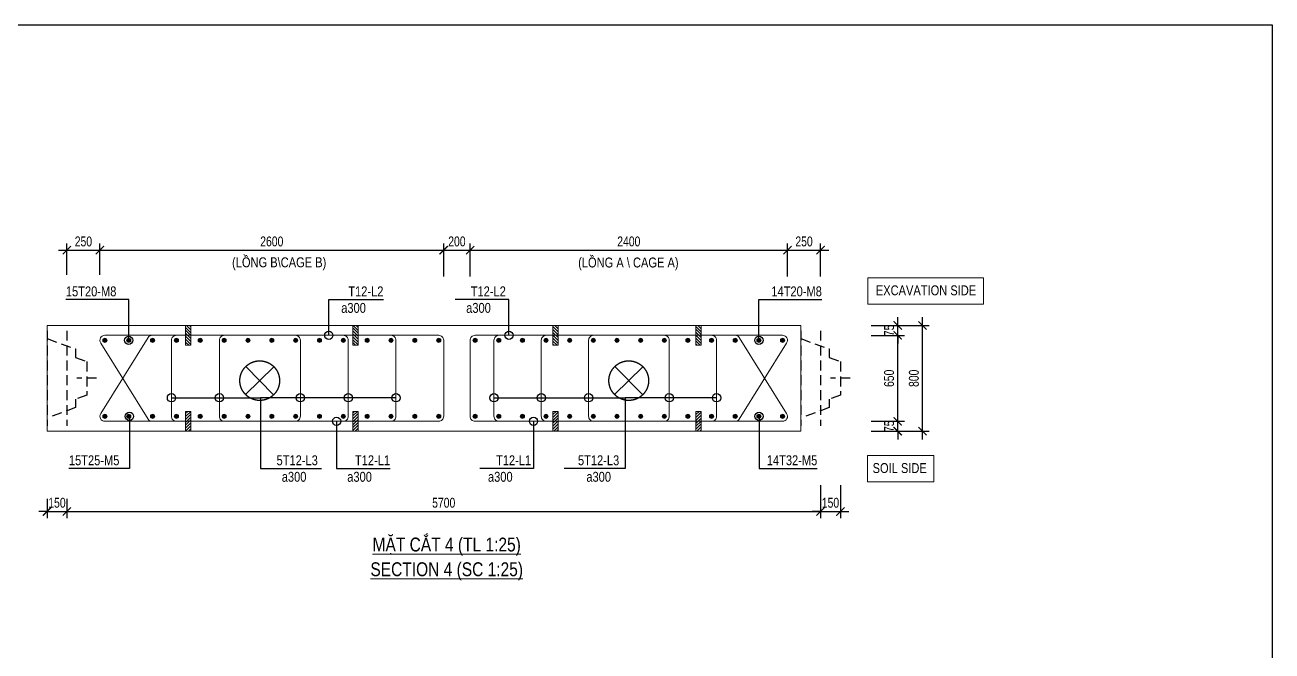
# Model space of a CAD drawing. Header units: millimetres. Extents: x 2746337 to 7547699, y -363432 to 15720.
# Drawn here: x 3880256 to 3917982, y -9813 to 9128 of the extents above; entities that cross this region are included whole.
import ezdxf
from ezdxf.enums import TextEntityAlignment as Align

# ---------------------------------------------------------------- set-up
doc = ezdxf.new("R2010")
doc.units = ezdxf.units.MM
doc.header["$LTSCALE"] = 1200
doc.header["$PDMODE"] = 3
doc.linetypes.add('CENTER', pattern=[2, 1.25, -0.25, 0.25, -0.25])
doc.linetypes.add('HIDDEN', pattern=[0.375, 0.25, -0.125])
for name, color, linetype, lineweight in [('5', 5, 'Continuous', 13), ('BOUND', 3, 'Continuous', 20), ('CWS', 8, 'HIDDEN', 9), ('ENOTE', 2, 'Continuous', 15), ('GRID', 74, 'CENTER', 15), ('K-THUOC', 1, 'Continuous', 18), ('LEADER', 8, 'Continuous', 9), ('MCT', 6, 'Continuous', 20), ('TEXTEN', 3, 'Continuous', 13), ('TEXTMA', 2, 'Continuous', 13), ('TEXTVN', 2, 'Continuous', 20), ('TIE', 4, 'Continuous', 13)]:
    doc.layers.add(name, color=color, linetype=linetype, lineweight=lineweight)
doc.layers.add('CDC.04.HIDDEN', color=8, linetype='HIDDEN')
doc.layers.add('MIE', color=5, linetype='HIDDEN')
doc.styles.add('DB_Arial', font='arial.ttf', dxfattribs={"width": 0.8})
doc.styles.add('SMTEXT', font='arial.ttf', dxfattribs={"width": 0.75})
doc.dimstyles.new('BSV25', dxfattribs={"dimtxt": 300, "dimasz": 250, "dimexe": 200, "dimexo": 0, "dimgap": 108, "dimtad": 1, "dimdec": 0, "dimlfac": 0.25, "dimdsep": 46, "dimtxsty": 'SMTEXT', "dimblk": 'ARCHTICK', "dimcen": 100, "dimdle": 250, "dimclrd": 256, "dimclre": 256, "dimclrt": 2, "dimadec": 0, "dimazin": 0, "dimtfac": 1, "dimtdec": 0, "dimtix": 1, "dimtmove": 2, "dimatfit": 3, "dimfxl": 800, "dimfxlon": 1, "dimtolj": 1, "dimtzin": 0, "dimarcsym": 0})

# ---------------------------------------------------------------- blocks, each defined once
blk = doc.blocks.new('cws800')
at = {"layer": 'CDC.04.HIDDEN'}
for p, q in [((-600, 1440), (-600, -1440)), ((0, 1440), (0, -1440))]:
    blk.add_line(p, q, dxfattribs=at)
for points in [[(0, 1200), (-860, 888), (-860, 627), (-1200, 507), (-1200, -507), (-860, -627), (-860, -888), (0, -1200)], [(-1500, 0), (-900, 0)]]:
    blk.add_lwpolyline(points, dxfattribs=at)
blk = doc.blocks.new('mct1')
at = {"lineweight": 9}
h = blk.add_hatch(color=256, dxfattribs=at)
h.dxf.hatch_style = 1
h.paths.add_polyline_path([(-16, 0, 1), (16, 0, 1)])
blk.add_circle((0, 0), 16, dxfattribs=at)
blk = doc.blocks.new('_ArchTick')
at = {"color": 0, "linetype": 'ByBlock', "const_width": 0.15}
blk.add_lwpolyline([(-0.5, -0.5), (0.5, 0.5)], dxfattribs=at)
blk = doc.blocks.new('*D2784')
at = {"layer": 'Defpoints', "color": 0, "transparency": 16777216}
for p in [(3903724, 38), (3907408, 38), (3903724, -3162)]:
    blk.add_point(p, dxfattribs=at)
at = {"layer": 'K-THUOC', "lineweight": -2, "transparency": 16777216}
for p, q in [((3906608, 38), (3907608, 38)), ((3907408, -3412), (3907408, 288)), ((3906608, -3162), (3907608, -3162))]:
    blk.add_line(p, q, dxfattribs=at)
at = {"layer": 'K-THUOC', "lineweight": -2, "transparency": 16777216, "xscale": 250, "yscale": 250, "zscale": 250}
for p, rotation in [((3907408, 38), 90), ((3907408, -3162), 270)]:
    blk.add_blockref('_ArchTick', p, dxfattribs=dict(at, rotation=rotation))
at = {"layer": 'K-THUOC', "color": 2, "transparency": 16777216, "insert": (3907147, -1562), "char_height": 300, "attachment_point": 5, "rotation": 90, "style": 'SMTEXT'}
blk.add_mtext('\\A1;800', dxfattribs=at)
blk = doc.blocks.new('*D2785')
at = {"layer": 'Defpoints', "color": 0, "transparency": 16777216}
for p in [(3903724, -2862), (3906658, -2862), (3903724, -3162)]:
    blk.add_point(p, dxfattribs=at)
at = {"layer": 'K-THUOC', "lineweight": -2, "transparency": 16777216}
for p, q in [((3906658, -2862), (3906658, -2612)), ((3905858, -2862), (3906858, -2862)), ((3906658, -3162), (3906658, -2862)), ((3905858, -3162), (3906858, -3162)), ((3906658, -3162), (3906658, -3412))]:
    blk.add_line(p, q, dxfattribs=at)
at = {"layer": 'K-THUOC', "lineweight": -2, "transparency": 16777216, "xscale": 250, "yscale": 250, "zscale": 250}
for p, rotation in [((3906658, -2862), 270), ((3906658, -3162), 90)]:
    blk.add_blockref('_ArchTick', p, dxfattribs=dict(at, rotation=rotation))
at = {"layer": 'K-THUOC', "color": 2, "transparency": 16777216, "insert": (3906398, -3012), "char_height": 300, "attachment_point": 5, "rotation": 90, "style": 'SMTEXT'}
blk.add_mtext('\\A1;75', dxfattribs=at)
blk = doc.blocks.new('*D2786')
at = {"layer": 'Defpoints', "color": 0, "transparency": 16777216}
for p in [(3903724, -262), (3906658, -262), (3903724, -2862)]:
    blk.add_point(p, dxfattribs=at)
at = {"layer": 'K-THUOC', "lineweight": -2, "transparency": 16777216}
for p, q in [((3905858, -262), (3906858, -262)), ((3906658, -3112), (3906658, -12)), ((3905858, -2862), (3906858, -2862))]:
    blk.add_line(p, q, dxfattribs=at)
at = {"layer": 'K-THUOC', "lineweight": -2, "transparency": 16777216, "xscale": 250, "yscale": 250, "zscale": 250}
for p, rotation in [((3906658, -262), 90), ((3906658, -2862), 270)]:
    blk.add_blockref('_ArchTick', p, dxfattribs=dict(at, rotation=rotation))
at = {"layer": 'K-THUOC', "color": 2, "transparency": 16777216, "insert": (3906397, -1562), "char_height": 300, "attachment_point": 5, "rotation": 90, "style": 'SMTEXT'}
blk.add_mtext('\\A1;650', dxfattribs=at)
blk = doc.blocks.new('*D2787')
at = {"layer": 'Defpoints', "color": 0, "transparency": 16777216}
for p in [(3903724, 38), (3906658, 38), (3903724, -262)]:
    blk.add_point(p, dxfattribs=at)
at = {"layer": 'K-THUOC', "lineweight": -2, "transparency": 16777216}
for p, q in [((3905858, 38), (3906858, 38)), ((3906658, 38), (3906658, 288)), ((3906658, -262), (3906658, 38)), ((3905858, -262), (3906858, -262)), ((3906658, -262), (3906658, -512))]:
    blk.add_line(p, q, dxfattribs=at)
at = {"layer": 'K-THUOC', "lineweight": -2, "transparency": 16777216, "xscale": 250, "yscale": 250, "zscale": 250}
for p, rotation in [((3906658, 38), 270), ((3906658, -262), 90)]:
    blk.add_blockref('_ArchTick', p, dxfattribs=dict(at, rotation=rotation))
at = {"layer": 'K-THUOC', "color": 2, "transparency": 16777216, "insert": (3906398, -112), "char_height": 300, "attachment_point": 5, "rotation": 90, "style": 'SMTEXT'}
blk.add_mtext('\\A1;75', dxfattribs=at)
blk = doc.blocks.new('sp')
at = {"layer": '5', "lineweight": 20}
h = blk.add_hatch(dxfattribs=at)
h.set_pattern_fill('ANSI31', color=256, scale=500)
h.set_pattern_definition([(45, (0, 0), (-44.194, 44.194), [])])
h.paths.add_polyline_path([(80, 300), (-80, 300), (-80, -300), (80, -300)])
blk.add_lwpolyline([(-80, -300), (80, -300), (80, 300), (-80, 300)], close=True, dxfattribs=at)
blk = doc.blocks.new('tremie')
at = {"layer": 'MIE', "color": 74, "ltscale": 1000}
for p, q in [((424, -424), (-424, 424)), ((424, 424), (-424, -424))]:
    blk.add_line(p, q, dxfattribs=at)
at = {"layer": 'MIE', "ltscale": 500}
blk.add_circle((0, 0), 600, dxfattribs=at)
blk = doc.blocks.new('*D2788')
at = {"layer": 'Defpoints', "color": 0, "transparency": 16777216}
for p in [(3880924, -5207), (3881524, -5207), (3881524, -5591)]:
    blk.add_point(p, dxfattribs=at)
at = {"layer": 'K-THUOC', "lineweight": -2, "transparency": 16777216}
for p, q in [((3880924, -5207), (3880924, -5791)), ((3881524, -5207), (3881524, -5791)), ((3880924, -5591), (3880674, -5591)), ((3880924, -5591), (3881524, -5591)), ((3881524, -5591), (3881774, -5591))]:
    blk.add_line(p, q, dxfattribs=at)
at = {"layer": 'K-THUOC', "lineweight": -2, "transparency": 16777216, "xscale": 250, "yscale": 250, "zscale": 250}
blk.add_blockref('_ArchTick', (3880924, -5591), dxfattribs=at)
at = {"layer": 'K-THUOC', "lineweight": -2, "transparency": 16777216, "xscale": 250, "yscale": 250, "zscale": 250, "rotation": 180}
blk.add_blockref('_ArchTick', (3881524, -5591), dxfattribs=at)
at = {"layer": 'K-THUOC', "color": 2, "transparency": 16777216, "insert": (3881224, -5329), "char_height": 300, "attachment_point": 5, "style": 'SMTEXT'}
blk.add_mtext('\\A1;150', dxfattribs=at)
blk = doc.blocks.new('*D2789')
at = {"layer": 'Defpoints', "color": 0, "transparency": 16777216}
for p in [(3882524, 2315), (3881524, 1565), (3882524, 1565)]:
    blk.add_point(p, dxfattribs=at)
at = {"layer": 'K-THUOC', "lineweight": -2, "transparency": 16777216}
for p, q in [((3881274, 2315), (3882774, 2315)), ((3881524, 1565), (3881524, 2515)), ((3882524, 1565), (3882524, 2515))]:
    blk.add_line(p, q, dxfattribs=at)
at = {"layer": 'K-THUOC', "lineweight": -2, "transparency": 16777216, "xscale": 250, "yscale": 250, "zscale": 250, "rotation": 180}
blk.add_blockref('_ArchTick', (3881524, 2315), dxfattribs=at)
at = {"layer": 'K-THUOC', "lineweight": -2, "transparency": 16777216, "xscale": 250, "yscale": 250, "zscale": 250}
blk.add_blockref('_ArchTick', (3882524, 2315), dxfattribs=at)
at = {"layer": 'K-THUOC', "color": 2, "transparency": 16777216, "insert": (3882024, 2577), "char_height": 300, "attachment_point": 5, "style": 'SMTEXT'}
blk.add_mtext('\\A1;250', dxfattribs=at)
blk = doc.blocks.new('*D2790')
at = {"layer": 'Defpoints', "color": 0, "transparency": 16777216}
for p in [(3892923, 2315), (3882524, 1565), (3892923, -412)]:
    blk.add_point(p, dxfattribs=at)
at = {"layer": 'K-THUOC', "lineweight": -2, "transparency": 16777216}
for p, q in [((3882274, 2315), (3893173, 2315)), ((3882524, 1565), (3882524, 2515)), ((3892923, 1515), (3892923, 2515))]:
    blk.add_line(p, q, dxfattribs=at)
at = {"layer": 'K-THUOC', "lineweight": -2, "transparency": 16777216, "xscale": 250, "yscale": 250, "zscale": 250, "rotation": 180}
blk.add_blockref('_ArchTick', (3882524, 2315), dxfattribs=at)
at = {"layer": 'K-THUOC', "lineweight": -2, "transparency": 16777216, "xscale": 250, "yscale": 250, "zscale": 250}
blk.add_blockref('_ArchTick', (3892923, 2315), dxfattribs=at)
at = {"layer": 'K-THUOC', "color": 2, "transparency": 16777216, "insert": (3887723, 2577), "char_height": 300, "attachment_point": 5, "style": 'SMTEXT'}
blk.add_mtext('\\A1;2600', dxfattribs=at)
blk = doc.blocks.new('*D2791')
at = {"layer": 'Defpoints', "color": 0, "transparency": 16777216}
for p in [(3893723, 2315), (3892923, -412), (3893723, -412)]:
    blk.add_point(p, dxfattribs=at)
at = {"layer": 'K-THUOC', "lineweight": -2, "transparency": 16777216}
for p, q in [((3892673, 2315), (3893973, 2315)), ((3892923, 1515), (3892923, 2515)), ((3893723, 1515), (3893723, 2515))]:
    blk.add_line(p, q, dxfattribs=at)
at = {"layer": 'K-THUOC', "lineweight": -2, "transparency": 16777216, "xscale": 250, "yscale": 250, "zscale": 250, "rotation": 180}
blk.add_blockref('_ArchTick', (3892923, 2315), dxfattribs=at)
at = {"layer": 'K-THUOC', "lineweight": -2, "transparency": 16777216, "xscale": 250, "yscale": 250, "zscale": 250}
blk.add_blockref('_ArchTick', (3893723, 2315), dxfattribs=at)
at = {"layer": 'K-THUOC', "color": 2, "transparency": 16777216, "insert": (3893323, 2577), "char_height": 300, "attachment_point": 5, "style": 'SMTEXT'}
blk.add_mtext('\\A1;200', dxfattribs=at)
blk = doc.blocks.new('*D2792')
at = {"layer": 'Defpoints', "color": 0, "transparency": 16777216}
for p in [(3903324, 2315), (3893723, -412), (3903324, -412)]:
    blk.add_point(p, dxfattribs=at)
at = {"layer": 'K-THUOC', "lineweight": -2, "transparency": 16777216}
for p, q in [((3893473, 2315), (3903574, 2315)), ((3893723, 1515), (3893723, 2515)), ((3903324, 1515), (3903324, 2515))]:
    blk.add_line(p, q, dxfattribs=at)
at = {"layer": 'K-THUOC', "lineweight": -2, "transparency": 16777216, "xscale": 250, "yscale": 250, "zscale": 250, "rotation": 180}
blk.add_blockref('_ArchTick', (3893723, 2315), dxfattribs=at)
at = {"layer": 'K-THUOC', "lineweight": -2, "transparency": 16777216, "xscale": 250, "yscale": 250, "zscale": 250}
blk.add_blockref('_ArchTick', (3903324, 2315), dxfattribs=at)
at = {"layer": 'K-THUOC', "color": 2, "transparency": 16777216, "insert": (3898523, 2577), "char_height": 300, "attachment_point": 5, "style": 'SMTEXT'}
blk.add_mtext('\\A1;2400', dxfattribs=at)
blk = doc.blocks.new('*D2793')
at = {"layer": 'Defpoints', "color": 0, "transparency": 16777216}
for p in [(3904324, 2315), (3904324, -122), (3903324, -412)]:
    blk.add_point(p, dxfattribs=at)
at = {"layer": 'K-THUOC', "lineweight": -2, "transparency": 16777216}
for p, q in [((3903074, 2315), (3904574, 2315)), ((3903324, 1515), (3903324, 2515)), ((3904324, 1515), (3904324, 2515))]:
    blk.add_line(p, q, dxfattribs=at)
at = {"layer": 'K-THUOC', "lineweight": -2, "transparency": 16777216, "xscale": 250, "yscale": 250, "zscale": 250, "rotation": 180}
blk.add_blockref('_ArchTick', (3903324, 2315), dxfattribs=at)
at = {"layer": 'K-THUOC', "lineweight": -2, "transparency": 16777216, "xscale": 250, "yscale": 250, "zscale": 250}
blk.add_blockref('_ArchTick', (3904324, 2315), dxfattribs=at)
at = {"layer": 'K-THUOC', "color": 2, "transparency": 16777216, "insert": (3903824, 2577), "char_height": 300, "attachment_point": 5, "style": 'SMTEXT'}
blk.add_mtext('\\A1;250', dxfattribs=at)
blk = doc.blocks.new('*D2794')
at = {"layer": 'Defpoints', "color": 0, "transparency": 16777216}
for p in [(3904324, -3002), (3881524, -5207), (3904324, -5591)]:
    blk.add_point(p, dxfattribs=at)
at = {"layer": 'K-THUOC', "lineweight": -2, "transparency": 16777216}
for p, q in [((3904324, -4791), (3904324, -5791)), ((3881524, -5207), (3881524, -5791)), ((3881274, -5591), (3904574, -5591))]:
    blk.add_line(p, q, dxfattribs=at)
at = {"layer": 'K-THUOC', "lineweight": -2, "transparency": 16777216, "xscale": 250, "yscale": 250, "zscale": 250, "rotation": 180}
blk.add_blockref('_ArchTick', (3881524, -5591), dxfattribs=at)
at = {"layer": 'K-THUOC', "lineweight": -2, "transparency": 16777216, "xscale": 250, "yscale": 250, "zscale": 250}
blk.add_blockref('_ArchTick', (3904324, -5591), dxfattribs=at)
at = {"layer": 'K-THUOC', "color": 2, "transparency": 16777216, "insert": (3892924, -5329), "char_height": 300, "attachment_point": 5, "style": 'SMTEXT'}
blk.add_mtext('\\A1;5700', dxfattribs=at)
blk = doc.blocks.new('*D2795')
at = {"layer": 'Defpoints', "color": 0, "transparency": 16777216}
for p in [(3904924, -2069), (3904324, -3002), (3904924, -5591)]:
    blk.add_point(p, dxfattribs=at)
at = {"layer": 'K-THUOC', "lineweight": -2, "transparency": 16777216}
for p, q in [((3904324, -4791), (3904324, -5791)), ((3904924, -4791), (3904924, -5791)), ((3904324, -5591), (3904074, -5591)), ((3904324, -5591), (3904924, -5591)), ((3904924, -5591), (3905174, -5591))]:
    blk.add_line(p, q, dxfattribs=at)
at = {"layer": 'K-THUOC', "lineweight": -2, "transparency": 16777216, "xscale": 250, "yscale": 250, "zscale": 250}
blk.add_blockref('_ArchTick', (3904324, -5591), dxfattribs=at)
at = {"layer": 'K-THUOC', "lineweight": -2, "transparency": 16777216, "xscale": 250, "yscale": 250, "zscale": 250, "rotation": 180}
blk.add_blockref('_ArchTick', (3904924, -5591), dxfattribs=at)
at = {"layer": 'K-THUOC', "color": 2, "transparency": 16777216, "insert": (3904624, -5329), "char_height": 300, "attachment_point": 5, "style": 'SMTEXT'}
blk.add_mtext('\\A1;150', dxfattribs=at)

msp = doc.modelspace()

# ---------------------------------------------------------------- linework, layer by layer
msp.add_lwpolyline([(3756790.5, 9128.3), (3917981.9, 9128.3), (3917981.9, -68024), (3756790.5, -68024)], close=True)
at = {"layer": 'BOUND'}
msp.add_lwpolyline([(3903724, 38.2), (3880924, 38.2), (3880924, -3161.8), (3903724, -3161.8)], close=True, dxfattribs=at)
at = {"layer": 'ENOTE'}
for points in [[(3905756, 1480.7), (3909256, 1480.7), (3909256, 680.7), (3905756, 680.7)], [(3905745.4, -3895.8), (3907745.4, -3895.8), (3907745.4, -4695.8), (3905745.4, -4695.8)]]:
    msp.add_lwpolyline(points, close=True, dxfattribs=at)
at = {"layer": 'TIE'}
for points in [[(3884107.5, -261.8, 0.2467092), (3883984, -326.7), (3882550.5, -2626.7, 0.6042234), (3882674, -2861.8), (3892772.7, -2861.8, 0.4142136), (3892922.7, -2711.8), (3892922.7, -411.8, 0.4142136), (3892772.7, -261.8), (3882674, -261.8, 0.6042234), (3882550.5, -496.9), (3883984, -2796.9, 0.2467092), (3884107.5, -2861.8)], [(3885288, -2861.8), (3884838, -2861.8, -0.4142136), (3884688, -2711.8), (3884688, -411.8, -0.4142136), (3884838, -261.8), (3885288, -261.8)], [(3886737.8, -2861.8), (3886287.8, -2861.8, -0.4142136), (3886137.8, -2711.8), (3886137.8, -411.8, -0.4142136), (3886287.8, -261.8), (3886737.8, -261.8)], [(3888437.6, -2861.8, 0.4142136), (3888587.6, -2711.8), (3888587.6, -411.8, 0.4142136), (3888437.6, -261.8)], [(3889887.4, -2861.8, 0.4142136), (3890037.4, -2711.8), (3890037.4, -411.8, 0.4142136), (3889887.4, -261.8)], [(3891330, -2861.8, 0.4142136), (3891480, -2711.8), (3891480, -411.8, 0.4142136), (3891330, -261.8)], [(3901740.7, -2861.8, 0.2467092), (3901864.3, -2796.9), (3903297.5, -496.9, 0.6042234), (3903174, -261.8), (3893872.7, -261.8, 0.4142136), (3893722.7, -411.8), (3893722.7, -2711.8, 0.4142136), (3893872.7, -2861.8), (3903174, -2861.8, 0.6042234), (3903297.5, -2626.7), (3901864.3, -326.7, 0.2467092), (3901740.7, -261.8)], [(3895044.4, -2861.8), (3894594.4, -2861.8, -0.4142136), (3894444.4, -2711.8), (3894444.4, -411.8, -0.4142136), (3894594.4, -261.8), (3895044.4, -261.8)], [(3896475.3, -2861.8), (3896025.3, -2861.8, -0.4142136), (3895875.3, -2711.8), (3895875.3, -411.8, -0.4142136), (3896025.3, -261.8), (3896475.3, -261.8)], [(3897906.3, -2861.8), (3897456.3, -2861.8, -0.4142136), (3897306.3, -2711.8), (3897306.3, -411.8, -0.4142136), (3897456.3, -261.8), (3897906.3, -261.8)], [(3899596.6, -2861.8, 0.4142136), (3899746.6, -2711.8), (3899746.6, -411.8, 0.4142136), (3899596.6, -261.8)], [(3901027.5, -2861.8, 0.4142136), (3901177.5, -2711.8), (3901177.5, -411.8, 0.4142136), (3901027.5, -261.8)]]:
    msp.add_lwpolyline(points, format="xyb", dxfattribs=at)

# ---------------------------------------------------------------- block references
at = {"layer": 'CWS', "xscale": -1}
for p in [(3880924, -1561.8), (3903724, -1561.8)]:
    msp.add_blockref('cws800', p, dxfattribs=at)
at = {"layer": 'ENOTE', "xscale": -1}
for p in [(3885196.7, -261.8), (3890252.1, -261.8), (3896306.1, -261.8), (3900633.8, -261.8)]:
    msp.add_blockref('sp', p, dxfattribs=at)
at = {"layer": 'ENOTE', "rotation": 180}
for p in [(3885196.7, -2861.8), (3890252.1, -2861.8), (3896306.1, -2861.8), (3900633.8, -2861.8)]:
    msp.add_blockref('sp', p, dxfattribs=at)
at = {"layer": 'GRID', "rotation": 269.6724061558663}
for p in [(3887357.8, -1632.7), (3898521.4, -1632.7)]:
    msp.add_blockref('tremie', p, dxfattribs=at)
at = {"layer": 'MCT', "yscale": 4, "zscale": 4, "rotation": 180}
for p, xscale in [((3882674, -411.8), -4), ((3883395.3, -411.8), -4), ((3884116.7, -411.8), -4), ((3884838, -411.8), -4), ((3885559.3, -411.8), -4), ((3886280.7, -411.8), -4), ((3887002, -411.8), -4), ((3887723.3, -411.8), -4), ((3888444.7, -411.8), -4), ((3889166, -411.8), -4), ((3889887.4, -411.8), -4), ((3890608.7, -411.8), -4), ((3891330, -411.8), -4), ((3892051.4, -411.8), -4), ((3892772.7, -411.8), -4), ((3893872.7, -411.8), -4), ((3894588.2, -411.8), -4), ((3895303.7, -411.8), -4), ((3896019.2, -411.8), -4), ((3896734.6, -411.8), -4), ((3897450.1, -411.8), -4), ((3898165.6, -411.8), -4), ((3898881.1, -411.8), -4), ((3899596.6, -411.8), -4), ((3900312, -411.8), -4), ((3901027.5, -411.8), -4), ((3901743, -411.8), -4), ((3902458.5, -411.8), -4), ((3903174, -411.8), 4), ((3882674, -2711.8), -4), ((3883395.3, -2711.8), -4), ((3884116.7, -2711.8), -4), ((3884838, -2711.8), -4), ((3885559.3, -2711.8), -4), ((3886280.7, -2711.8), -4), ((3887002, -2711.8), -4), ((3887723.3, -2711.8), -4), ((3888444.7, -2711.8), -4), ((3889166, -2711.8), -4), ((3889887.4, -2711.8), -4), ((3890608.7, -2711.8), -4), ((3891330, -2711.8), -4), ((3892051.4, -2711.8), -4), ((3892772.7, -2711.8), -4), ((3893872.7, -2711.8), -4), ((3894588.2, -2711.8), -4), ((3895303.7, -2711.8), -4), ((3896019.2, -2711.8), -4), ((3896734.6, -2711.8), -4), ((3897450.1, -2711.8), -4), ((3898165.6, -2711.8), -4), ((3898881.1, -2711.8), -4), ((3899596.6, -2711.8), -4), ((3900312, -2711.8), -4), ((3901027.5, -2711.8), -4), ((3901743, -2711.8), -4), ((3902458.5, -2711.8), -4), ((3903174, -2711.8), 4)]:
    msp.add_blockref('mct1', p, dxfattribs=dict(at, xscale=xscale))

# ---------------------------------------------------------------- texts
at = {"layer": 'TEXTEN', "style": 'DB_Arial', "width": 0.8}
for s, p in [('T12-L2', (3891099, 918.2)), ('T12-L2', (3894803.8, 918.2)), ('5T12-L3', (3889116, -4191.8)), ('T12-L1', (3891300.4, -4191.8)), ('T12-L1', (3895567.6, -4191.8)), ('5T12-L3', (3898233.4, -4191.8)), ('a300', (3888770.6, -4691.8)), ('a300', (3897984.5, -4691.8))]:
    msp.add_text(s, height=300, dxfattribs=at).set_placement(p, align=Align.RIGHT)
for p in [(3889823.4, 418.2), (3893603.8, 418.2), (3890006, -4691.8), (3894262.5, -4691.8)]:
    msp.add_text('a300', height=300, dxfattribs=at).set_placement(p)
at = {"layer": 'TEXTMA', "style": 'DB_Arial', "width": 0.8}
for s, p in [('15T20-M8', (3881493.4, 918.2)), ('14T20-M8', (3902835.3, 918.2)), ('15T25-M5', (3881585.2, -4191.8)), ('14T32-M5', (3902697.4, -4191.8))]:
    msp.add_text(s, height=300, dxfattribs=at).set_placement(p)
at = {"layer": 'TEXTVN', "style": 'DB_Arial', "width": 0.8}
for s, p in [('(LỒNG B\\CAGE B)', (3886521.4, 1796.7)), ('(LỒNG A \\ CAGE A)', (3896991.4, 1791.2))]:
    msp.add_text(s, height=300, rotation=360, dxfattribs=at).set_placement(p)
msp.add_text('EXCAVATION SIDE', height=300, dxfattribs=at).set_placement((3905995.2, 949.1))
msp.add_text('SOIL SIDE', height=300, dxfattribs=at).set_placement((3907537.6, -4427.5), align=Align.RIGHT)
for s, p in [('%%UMẶT CẮT 4 (TL 1:25)', (3893014, -6590.5)), ('%%USECTION 4 (SC 1:25)', (3893014, -7390.5))]:
    msp.add_text(s, height=420, rotation=360, dxfattribs=at).set_placement(p, align=Align.MIDDLE)

# ---------------------------------------------------------------- dimensions: what is measured, and where the dimension line sits
at = {"layer": 'K-THUOC'}
for base, p1, p2, picture, middle in [((3882524, 2315.4), (3881524, 1565.4), (3882524, 1565.4), '*D2789', (3882024, 2576.6)), ((3892922.7, 2315.4), (3882524, 1565.4), (3892922.7, -411.8), '*D2790', (3887723.3, 2576.6)), ((3893722.7, 2315.4), (3892922.7, -411.8), (3893722.7, -411.8), '*D2791', (3893322.7, 2576.6)), ((3903324, 2315.4), (3893722.7, -411.8), (3903324, -411.8), '*D2792', (3898523.3, 2576.6)), ((3904324, 2315.4), (3903324, -411.8), (3904324, -121.6), '*D2793', (3903824, 2576.6)), ((3904924, -5590.5), (3904324, -3002), (3904924, -2069), '*D2795', (3904624, -5329.3)), ((3904324, -5590.5), (3881524, -5206.7), (3904324, -3002), '*D2794', (3892924, -5329.3)), ((3881524, -5590.5), (3880924, -5206.7), (3881524, -5206.7), '*D2788', (3881224, -5329.3))]:
    dim = msp.add_linear_dim(base=base, p1=p1, p2=p2, dimstyle='BSV25', dxfattribs=at)
    dim.commit()
    dim.dimension.update_dxf_attribs({"geometry": picture, "text_midpoint": middle})
for base, p1, p2, picture, middle in [((3907408.4, 38.2), (3903724, -3161.8), (3903724, 38.2), '*D2784', (3907147.2, -1561.8)), ((3906658.4, 38.2), (3903724, -261.8), (3903724, 38.2), '*D2787', (3906397.9, -111.8)), ((3906658.4, -261.8), (3903724, -2861.8), (3903724, -261.8), '*D2786', (3906397.2, -1561.8)), ((3906658.4, -2861.8), (3903724, -3161.8), (3903724, -2861.8), '*D2785', (3906397.9, -3011.8))]:
    dim = msp.add_linear_dim(base=base, p1=p1, p2=p2, angle=90, dimstyle='BSV25', dxfattribs=at)
    dim.commit()
    dim.dimension.update_dxf_attribs({"geometry": picture, "text_midpoint": middle})

# ---------------------------------------------------------------- leaders
at = {"layer": 'LEADER'}
for points in [[(3883393.4, -411.8), (3883393.4, 818.2), (3881493.4, 818.2)], [(3889447.5, -261.8), (3889447.5, 818.2), (3891099, 818.2)], [(3894897.2, -261.8), (3894897.2, 818.2), (3893266.4, 818.2)], [(3902458.5, -411.8), (3902458.5, 818.2), (3904358.5, 818.2)], [(3884688, -2151.2), (3887383.2, -2151.2), (3887383.2, -4291.8), (3889226.6, -4291.8)], [(3886137.8, -2151.2), (3887383.2, -2151.2), (3887383.2, -4291.8), (3889226.6, -4291.8)], [(3890037.4, -2151.2), (3887383.2, -2151.2), (3887383.2, -4291.8), (3889226.6, -4291.8)], [(3888587.6, -2151.2), (3887383.2, -2151.2), (3887383.2, -4291.8), (3889226.6, -4291.8)], [(3891480, -2151.2), (3887383.2, -2151.2), (3887383.2, -4291.8), (3889226.6, -4291.8)], [(3894444.4, -2151.2), (3898411.9, -2151.2), (3898411.9, -4291.8), (3896568.5, -4291.8)], [(3895875.3, -2151.2), (3898411.9, -2151.2), (3898411.9, -4291.8), (3896568.5, -4291.8)], [(3897306.3, -2151.2), (3898411.9, -2151.2), (3898411.9, -4291.8), (3896568.5, -4291.8)], [(3901177.5, -2151.2), (3898411.9, -2151.2), (3898411.9, -4291.8), (3896568.5, -4291.8)], [(3899746.6, -2151.2), (3898411.9, -2151.2), (3898411.9, -4291.8), (3896568.5, -4291.8)], [(3883416.5, -2711.8), (3883416.5, -4291.8), (3881585.2, -4291.8)], [(3902462.5, -2711.8), (3902462.5, -4291.8), (3904221.9, -4291.8)], [(3889683.1, -2861.8), (3889683.1, -4291.8), (3891300.4, -4291.8)], [(3895640.4, -2861.8), (3895640.4, -4291.8), (3894021.1, -4291.8)]]:
    msp.add_leader(points, dimstyle='BSV25', override={"dimldrblk": 'Origin'}, dxfattribs=at)

doc.saveas('drawing.dxf')
